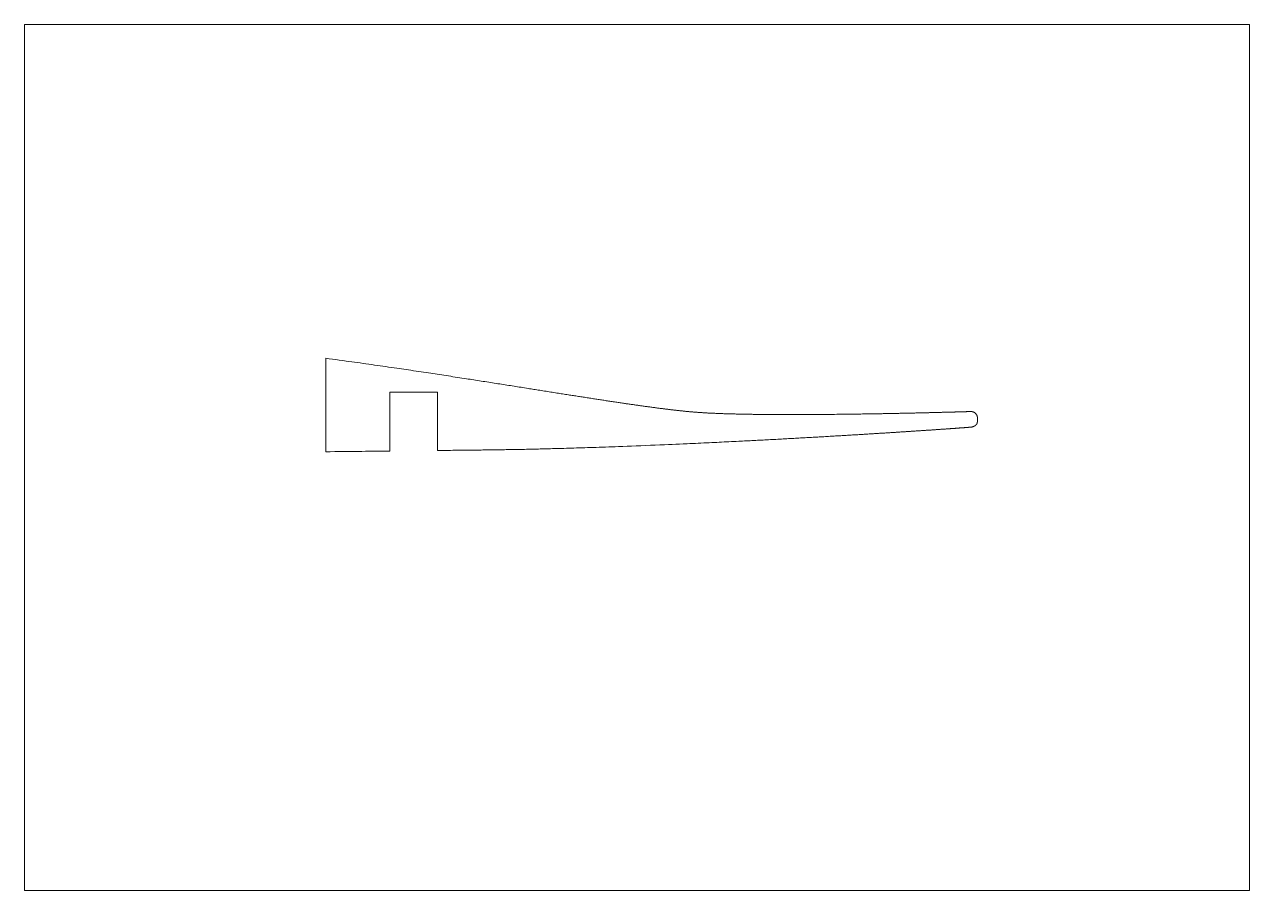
# Paper-space layout 'Sheet' of a CAD drawing. Header units: millimetres. Extents: x 0 to 420, y 0 to 297.
# The model-space entities are those that its viewports show. They can reach past a viewport. Long polylines and large blocks are cut down to what shows.
import ezdxf

# ---------------------------------------------------------------- set-up
doc = ezdxf.new("R2010")
doc.units = ezdxf.units.MM
doc.layers.add('Geometries', color=7, linetype='Continuous')

msp = doc.modelspace()

# ---------------------------------------------------------------- linework, layer by layer
at = {"layer": 'Geometries', "linetype": 'Continuous', "lineweight": 13}
for p, q in [((103.29, 182.53), (103.29, 150.47)), ((141.63, 170.93), (125.23, 170.93)), ((125.23, 170.93), (125.23, 150.72)), ((141.63, 150.9), (141.63, 170.93))]:
    msp.add_line(p, q, dxfattribs=at)
at = {"layer": 'Geometries', "linetype": 'Continuous', "lineweight": 13, "flags": 128}
for points in [[(324.45, 164.26), (324.37, 164.26), (324.28, 164.26), (324.2, 164.25), (324.11, 164.25), (324.02, 164.25), (323.93, 164.25), (323.84, 164.24), (323.74, 164.24), (323.64, 164.24), (323.54, 164.23), (323.43, 164.23), (323.32, 164.23), (323.21, 164.22), (323.1, 164.22), (322.99, 164.22), (322.88, 164.21), (322.76, 164.21), (322.65, 164.21), (322.53, 164.2), (322.41, 164.2), (322.29, 164.2), (322.17, 164.19), (322.05, 164.19), (321.92, 164.19), (321.79, 164.18), (321.66, 164.18), (321.53, 164.18), (321.4, 164.17), (321.27, 164.17), (321.14, 164.16), (321, 164.16), (320.87, 164.16), (320.73, 164.15), (320.59, 164.15), (320.44, 164.14), (320.3, 164.14), (320.15, 164.14), (320.01, 164.13), (319.86, 164.13), (319.71, 164.12), (319.56, 164.12), (319.41, 164.12), (319.26, 164.11), (319.1, 164.11), (318.95, 164.1), (318.8, 164.1), (318.64, 164.09), (318.48, 164.09), (318.31, 164.09), (318.15, 164.08), (317.99, 164.08), (317.82, 164.07), (317.65, 164.07), (317.46, 164.06), (317.26, 164.06), (317.06, 164.05), (316.85, 164.05), (316.65, 164.04), (316.44, 164.03), (316.25, 164.03), (316.05, 164.02), (315.85, 164.02), (315.65, 164.01), (315.45, 164.01), (315.25, 164), (315.04, 164), (314.83, 163.99), (314.62, 163.99), (314.41, 163.98), (314.2, 163.98), (313.98, 163.97), (313.77, 163.97), (313.54, 163.96), (313.31, 163.95), (313.08, 163.95), (312.85, 163.94), (312.62, 163.94), (312.38, 163.93), (312.14, 163.92), (311.91, 163.92), (311.67, 163.91), (311.42, 163.91), (311.18, 163.9), (310.94, 163.89), (310.71, 163.89), (310.47, 163.88), (310.24, 163.88), (310.01, 163.87), (309.77, 163.87), (309.52, 163.86), (309.26, 163.85), (309.01, 163.85), (308.75, 163.84), (308.5, 163.84), (308.24, 163.83), (307.99, 163.82), (307.75, 163.82), (307.5, 163.81), (307.25, 163.81), (307, 163.8), (306.72, 163.79), (306.44, 163.79), (306.16, 163.78), (305.87, 163.77), (305.59, 163.77), (305.3, 163.76), (305.01, 163.76), (304.72, 163.75), (304.42, 163.74), (304.12, 163.74), (303.82, 163.73), (303.51, 163.72), (303.2, 163.72), (302.9, 163.71), (302.59, 163.7), (302.25, 163.69), (301.9, 163.69), (301.56, 163.68), (301.21, 163.67), (300.86, 163.67), (300.52, 163.66), (300.17, 163.65), (299.81, 163.64), (299.46, 163.64), (299.11, 163.63), (298.76, 163.62), (298.41, 163.62), (298.05, 163.61), (297.7, 163.6), (297.3, 163.59), (296.9, 163.59), (296.49, 163.58), (296.08, 163.57), (295.67, 163.56), (295.26, 163.56), (294.85, 163.55), (294.44, 163.54), (294.01, 163.53), (293.57, 163.52), (293.13, 163.52), (292.7, 163.51), (292.26, 163.5), (291.82, 163.49), (291.33, 163.49), (290.85, 163.48), (290.36, 163.47), (289.88, 163.46), (289.39, 163.45), (288.9, 163.45), (288.41, 163.44), (287.87, 163.43), (287.33, 163.42), (286.78, 163.41), (286.24, 163.41), (285.69, 163.4), (285.08, 163.39), (284.47, 163.38), (283.86, 163.37), (283.24, 163.36), (282.62, 163.36), (282.01, 163.35), (281.39, 163.34), (280.77, 163.33), (280.02, 163.32), (279.27, 163.32), (278.51, 163.31), (277.76, 163.3), (277.01, 163.29), (276.25, 163.28), (275.07, 163.27), (273.88, 163.26), (272.69, 163.25), (271.9, 163.25), (271.1, 163.24), (270.31, 163.24), (269.51, 163.23), (268.72, 163.23), (267.93, 163.23), (267.14, 163.22), (266.35, 163.22), (265.76, 163.22), (265.18, 163.22), (264.59, 163.22), (264, 163.22), (263.42, 163.22), (262.84, 163.22), (262.29, 163.22), (261.74, 163.22), (261.19, 163.22), (260.65, 163.22), (260.11, 163.22), (259.56, 163.22), (259.02, 163.22), (258.48, 163.22), (257.94, 163.23), (257.41, 163.23), (256.99, 163.23), (256.57, 163.23), (256.15, 163.24), (255.73, 163.24), (255.32, 163.24), (254.9, 163.25), (254.48, 163.25), (254.06, 163.25), (253.64, 163.26), (253.23, 163.26), (252.82, 163.26), (252.4, 163.27), (251.99, 163.27), (251.56, 163.28), (251.14, 163.28), (250.71, 163.29), (250.29, 163.29), (249.86, 163.3), (249.44, 163.31), (249.08, 163.31), (248.73, 163.32), (248.37, 163.32), (248.01, 163.33), (247.66, 163.33), (247.31, 163.34), (246.96, 163.35), (246.63, 163.35), (246.31, 163.36), (246, 163.37), (245.68, 163.37), (245.36, 163.38), (245.05, 163.39), (244.71, 163.39), (244.37, 163.4), (244.03, 163.41), (243.69, 163.42), (243.36, 163.43), (243.02, 163.43), (242.69, 163.44), (242.39, 163.45), (242.08, 163.46), (241.78, 163.47), (241.49, 163.48), (241.19, 163.49), (240.89, 163.49), (240.6, 163.5), (240.31, 163.51), (240.01, 163.52), (239.72, 163.53), (239.44, 163.54), (239.15, 163.55), (238.88, 163.56), (238.61, 163.57), (238.35, 163.58), (238.08, 163.59), (237.82, 163.6), (237.54, 163.61), (237.27, 163.62), (237, 163.64), (236.73, 163.65), (236.46, 163.66), (236.2, 163.67), (235.93, 163.68), (235.69, 163.69), (235.45, 163.7), (235.21, 163.72), (234.98, 163.73), (234.74, 163.74), (234.51, 163.75), (234.28, 163.76), (234.05, 163.78), (233.82, 163.79), (233.59, 163.8), (233.37, 163.81), (233.14, 163.83), (232.93, 163.84), (232.72, 163.85), (232.52, 163.86), (232.31, 163.88), (232.11, 163.89), (231.9, 163.9), (231.7, 163.91), (231.53, 163.93), (231.39, 163.94), (231.2, 163.95), (231, 163.96), (230.8, 163.98), (230.6, 163.99), (230.4, 164.01), (230.19, 164.02), (229.99, 164.04), (229.78, 164.06), (229.57, 164.07), (229.35, 164.09), (229.14, 164.11), (228.92, 164.13), (228.71, 164.15), (228.49, 164.17), (228.27, 164.19), (228.04, 164.21), (227.82, 164.23), (227.59, 164.25), (227.39, 164.27), (227.18, 164.29), (226.96, 164.31), (226.75, 164.33), (226.54, 164.35), (226.32, 164.37), (226.09, 164.4), (225.85, 164.42), (225.61, 164.45), (225.37, 164.47), (225.13, 164.5), (224.89, 164.52), (224.65, 164.55), (224.41, 164.58), (224.16, 164.6), (223.91, 164.63), (223.66, 164.66), (223.41, 164.69), (223.16, 164.72), (222.9, 164.74), (222.64, 164.77), (222.38, 164.8), (222.12, 164.84), (221.86, 164.87), (221.6, 164.9), (221.33, 164.93), (221.06, 164.96), (220.79, 164.99), (220.52, 165.03), (220.28, 165.06), (220.03, 165.09), (219.78, 165.12), (219.52, 165.15), (219.27, 165.18), (219.01, 165.22), (218.74, 165.25), (218.45, 165.29), (218.17, 165.32), (217.89, 165.36), (217.6, 165.4), (217.32, 165.43), (217.03, 165.47), (216.71, 165.51), (216.39, 165.55), (216.07, 165.6), (215.75, 165.64), (215.42, 165.68), (215.09, 165.73), (214.76, 165.77), (214.43, 165.82), (214.1, 165.86), (213.77, 165.91), (213.44, 165.95), (213.11, 166), (212.78, 166.04), (212.44, 166.09), (212.13, 166.13), (211.82, 166.18), (211.51, 166.22), (211.19, 166.26), (210.88, 166.31), (210.57, 166.35), (210.26, 166.4), (209.94, 166.44), (209.63, 166.49), (209.3, 166.53), (208.98, 166.58), (208.66, 166.63), (208.33, 166.67), (208, 166.72), (207.67, 166.77), (207.34, 166.82), (207.01, 166.86), (206.68, 166.91), (206.34, 166.96), (206.01, 167.01), (205.67, 167.06), (205.33, 167.11), (204.99, 167.16), (204.62, 167.22), (204.24, 167.27), (203.87, 167.33), (203.49, 167.38), (203.11, 167.44), (202.7, 167.5), (202.29, 167.56), (201.88, 167.62), (201.47, 167.69), (201.06, 167.75), (200.65, 167.81), (200.26, 167.87), (199.86, 167.93), (199.47, 167.99), (199.07, 168.05), (198.68, 168.11), (198.28, 168.17), (197.88, 168.23), (197.48, 168.29), (197.08, 168.35), (196.67, 168.42), (196.27, 168.48), (195.87, 168.54), (195.47, 168.6), (195.07, 168.66), (194.63, 168.73), (194.2, 168.8), (193.76, 168.86), (193.32, 168.93), (192.88, 169), (192.43, 169.07), (192.01, 169.14), (191.59, 169.2), (191.17, 169.27), (190.75, 169.33), (190.32, 169.4), (189.9, 169.47), (189.47, 169.53), (189.04, 169.6), (188.61, 169.67), (188.18, 169.73), (187.76, 169.8), (187.33, 169.87), (186.9, 169.93), (186.48, 170), (185.99, 170.08), (185.5, 170.15), (185.01, 170.23), (184.51, 170.31), (184.02, 170.39), (183.52, 170.47), (183.03, 170.54), (182.53, 170.62), (182.01, 170.7), (181.48, 170.79), (180.95, 170.87), (180.42, 170.95), (179.89, 171.04), (179.36, 171.12), (178.83, 171.21), (178.31, 171.29), (177.77, 171.37), (177.24, 171.46), (176.71, 171.54), (176.17, 171.63), (175.64, 171.71), (175.14, 171.79), (174.65, 171.87), (174.15, 171.95), (173.66, 172.03), (173.16, 172.1), (172.66, 172.18), (172.06, 172.28), (171.46, 172.37), (170.85, 172.47), (170.25, 172.57), (169.64, 172.66), (169.04, 172.76), (168.44, 172.85), (167.84, 172.95), (167.24, 173.04), (166.62, 173.14), (166, 173.24), (165.39, 173.33), (164.77, 173.43), (164.14, 173.53), (163.53, 173.63), (162.92, 173.72), (162.3, 173.82), (161.69, 173.92), (161.06, 174.02), (160.43, 174.11), (159.79, 174.21), (159.16, 174.31), (158.52, 174.41), (157.88, 174.51), (157.24, 174.61), (156.61, 174.71), (155.97, 174.81), (155.32, 174.91), (154.68, 175.01), (154.04, 175.11), (153.4, 175.21), (152.77, 175.31), (152.13, 175.41), (151.49, 175.51), (150.73, 175.63), (149.97, 175.75), (149.2, 175.86), (148.44, 175.98), (147.67, 176.1), (146.9, 176.22), (146.13, 176.34), (145.36, 176.46), (144.58, 176.57), (143.8, 176.69), (143.03, 176.81), (142.25, 176.93), (141.51, 177.04), (140.78, 177.15), (140.04, 177.27), (139.3, 177.38), (138.56, 177.49), (137.7, 177.62), (136.84, 177.75), (135.97, 177.88), (135.11, 178.01), (134.24, 178.14), (133.38, 178.27), (132.51, 178.4), (131.71, 178.51), (130.91, 178.63), (130.11, 178.75), (129.31, 178.87), (128.51, 178.99), (127.71, 179.11), (126.74, 179.25), (125.77, 179.39), (124.8, 179.53), (123.83, 179.67), (122.86, 179.81), (121.9, 179.95), (120.95, 180.08), (119.99, 180.22), (119.03, 180.36), (118.05, 180.5), (117.07, 180.64), (116.09, 180.77), (115.11, 180.91), (114.12, 181.05), (113.15, 181.18), (112.19, 181.32), (111.22, 181.45), (110.25, 181.59), (109.09, 181.75), (107.93, 181.9), (106.77, 182.06), (105.61, 182.22), (104.45, 182.37), (103.29, 182.53)], [(326.71, 161.08), (326.71, 161.13), (326.71, 161.18), (326.71, 161.23), (326.71, 161.27), (326.71, 161.31), (326.71, 161.36), (326.71, 161.4), (326.71, 161.43), (326.71, 161.47), (326.71, 161.5), (326.71, 161.53), (326.71, 161.56), (326.71, 161.59), (326.71, 161.63), (326.71, 161.66), (326.71, 161.69), (326.71, 161.72), (326.71, 161.75), (326.71, 161.77), (326.71, 161.8), (326.71, 161.82), (326.71, 161.84), (326.71, 161.87), (326.71, 161.89), (326.71, 161.91), (326.71, 161.93), (326.71, 161.94), (326.71, 161.96), (326.71, 161.98), (326.71, 161.99), (326.71, 162.01), (326.71, 162.02), (326.71, 162.03), (326.71, 162.04), (326.71, 162.05), (326.71, 162.06), (326.71, 162.07), (326.71, 162.08), (326.71, 162.08), (326.71, 162.09), (326.71, 162.09), (326.71, 162.09), (326.71, 162.1), (326.71, 162.1), (326.71, 162.1), (326.71, 162.1), (326.71, 162.1), (326.71, 162.1), (326.71, 162.1), (326.71, 162.1), (326.71, 162.1), (326.71, 162.16), (326.71, 162.22), (326.7, 162.29), (326.69, 162.35), (326.69, 162.41), (326.68, 162.47), (326.66, 162.53), (326.65, 162.58), (326.64, 162.64), (326.62, 162.7), (326.6, 162.76), (326.58, 162.82), (326.56, 162.87), (326.54, 162.93), (326.51, 162.99), (326.48, 163.04), (326.46, 163.09), (326.43, 163.15), (326.4, 163.2), (326.36, 163.25), (326.33, 163.3), (326.3, 163.35), (326.26, 163.4), (326.22, 163.45), (326.19, 163.49), (326.15, 163.53), (326.11, 163.57), (326.07, 163.61), (326.03, 163.65), (325.99, 163.7), (325.94, 163.74), (325.89, 163.78), (325.84, 163.81), (325.8, 163.85), (325.75, 163.89), (325.7, 163.92), (325.64, 163.95), (325.59, 163.98), (325.54, 164.01), (325.48, 164.04), (325.43, 164.06), (325.37, 164.09), (325.32, 164.11), (325.26, 164.13), (325.2, 164.15), (325.15, 164.17), (325.09, 164.19), (325.03, 164.2), (324.97, 164.21), (324.91, 164.23), (324.85, 164.24), (324.79, 164.24), (324.73, 164.25), (324.67, 164.26), (324.62, 164.26), (324.56, 164.26), (324.51, 164.26), (324.45, 164.26)], [(324.76, 158.93), (324.83, 158.95), (324.9, 158.97), (324.97, 158.99), (325.03, 159.01), (325.1, 159.03), (325.16, 159.06), (325.22, 159.08), (325.27, 159.1), (325.33, 159.12), (325.38, 159.14), (325.43, 159.16), (325.49, 159.19), (325.55, 159.21), (325.6, 159.24), (325.65, 159.27), (325.71, 159.29), (325.76, 159.32), (325.81, 159.35), (325.85, 159.37), (325.9, 159.4), (325.94, 159.43), (325.99, 159.46), (326.03, 159.49), (326.07, 159.52), (326.11, 159.56), (326.15, 159.59), (326.18, 159.62), (326.22, 159.66), (326.26, 159.69), (326.29, 159.73), (326.32, 159.77), (326.35, 159.8), (326.38, 159.84), (326.41, 159.88), (326.44, 159.92), (326.46, 159.96), (326.48, 160), (326.51, 160.04), (326.53, 160.08), (326.55, 160.12), (326.57, 160.17), (326.59, 160.21), (326.6, 160.26), (326.62, 160.31), (326.63, 160.36), (326.65, 160.41), (326.66, 160.46), (326.67, 160.51), (326.68, 160.57), (326.69, 160.62), (326.69, 160.68), (326.7, 160.73), (326.71, 160.79), (326.71, 160.85), (326.71, 160.9), (326.71, 160.96), (326.71, 161.02), (326.71, 161.08)], [(141.63, 150.9), (142.38, 150.91), (143.13, 150.92), (143.87, 150.93), (144.62, 150.94), (145.36, 150.94), (146.09, 150.95), (146.81, 150.96), (147.54, 150.97), (148.26, 150.98), (149, 150.99), (149.73, 151), (150.46, 151), (151.2, 151.01), (151.93, 151.02), (152.65, 151.03), (153.38, 151.04), (154.02, 151.04), (154.65, 151.05), (155.28, 151.06), (155.91, 151.07), (156.54, 151.07), (157.17, 151.08), (157.79, 151.09), (158.42, 151.09), (158.78, 151.1), (159.15, 151.1), (159.51, 151.11), (159.87, 151.11), (160.24, 151.12), (160.6, 151.12), (161.18, 151.13), (161.75, 151.14), (162.33, 151.14), (162.89, 151.15), (163.46, 151.16), (164.02, 151.17), (164.59, 151.18), (165.15, 151.19), (165.71, 151.2), (166.27, 151.21), (166.83, 151.22), (167.4, 151.23), (168.07, 151.24), (168.74, 151.25), (169.41, 151.26), (170.09, 151.28), (170.76, 151.29), (171.44, 151.3), (172.12, 151.32), (172.8, 151.33), (173.48, 151.35), (174.17, 151.36), (174.85, 151.38), (175.54, 151.39), (176.19, 151.41), (176.84, 151.42), (177.49, 151.44), (178.14, 151.46), (178.79, 151.47), (179.55, 151.49), (180.31, 151.51), (181.07, 151.53), (181.83, 151.55), (182.59, 151.57), (183.35, 151.59), (184.11, 151.61), (184.96, 151.64), (185.8, 151.66), (186.64, 151.69), (187.49, 151.71), (188.34, 151.74), (189.28, 151.77), (190.23, 151.8), (191.18, 151.82), (192.13, 151.85), (193.08, 151.89), (194.04, 151.92), (194.99, 151.95), (195.95, 151.98), (197.04, 152.02), (198.13, 152.06), (199.23, 152.09), (200.32, 152.13), (201.42, 152.17), (202.52, 152.21), (203.62, 152.25), (205.13, 152.31), (206.64, 152.36), (208.16, 152.42), (209.67, 152.48), (211.31, 152.55), (212.94, 152.61), (214.58, 152.68), (216.22, 152.75), (217.85, 152.81), (219.48, 152.88), (220.77, 152.94), (222.05, 152.99), (223.33, 153.05), (224.61, 153.11), (225.88, 153.16), (227.16, 153.22), (228.12, 153.26), (229.07, 153.31), (230.02, 153.35), (230.98, 153.4), (231.93, 153.44), (232.88, 153.48), (233.83, 153.53), (234.78, 153.57), (235.62, 153.61), (236.47, 153.65), (237.32, 153.7), (238.17, 153.74), (239.01, 153.78), (239.85, 153.82), (240.7, 153.86), (241.53, 153.9), (242.37, 153.94), (243.21, 153.98), (244.04, 154.02), (244.87, 154.07), (245.52, 154.1), (246.18, 154.13), (246.83, 154.17), (247.48, 154.2), (248.12, 154.23), (248.77, 154.26), (249.42, 154.3), (250.06, 154.33), (250.7, 154.36), (251.35, 154.4), (251.98, 154.43), (252.61, 154.46), (253.23, 154.5), (253.86, 154.53), (254.49, 154.56), (255.13, 154.6), (255.76, 154.63), (256.39, 154.66), (257.02, 154.7), (257.64, 154.73), (258.26, 154.76), (258.87, 154.8), (259.49, 154.83), (260.11, 154.86), (260.73, 154.9), (261.36, 154.93), (261.98, 154.96), (262.59, 155), (263.21, 155.03), (263.82, 155.07), (264.38, 155.1), (264.93, 155.13), (265.49, 155.16), (266.04, 155.19), (266.59, 155.22), (267.12, 155.25), (267.66, 155.28), (268.2, 155.31), (268.73, 155.34), (269.27, 155.37), (269.82, 155.4), (270.36, 155.43), (270.89, 155.46), (271.43, 155.49), (271.97, 155.52), (272.5, 155.55), (273.03, 155.58), (273.56, 155.61), (274.09, 155.64), (274.62, 155.67), (275.15, 155.71), (275.67, 155.74), (276.19, 155.77), (276.67, 155.79), (277.15, 155.82), (277.62, 155.85), (278.09, 155.88), (278.56, 155.9), (279.03, 155.93), (279.48, 155.96), (279.93, 155.98), (280.37, 156.01), (280.81, 156.04), (281.25, 156.06), (281.69, 156.09), (282.13, 156.12), (282.57, 156.14), (283.02, 156.17), (283.48, 156.2), (283.93, 156.22), (284.38, 156.25), (284.83, 156.28), (285.28, 156.3), (285.73, 156.33), (286.17, 156.36), (286.61, 156.38), (287.05, 156.41), (287.49, 156.44), (287.93, 156.46), (288.34, 156.49), (288.75, 156.51), (289.16, 156.54), (289.56, 156.56), (289.97, 156.59), (290.33, 156.61), (290.7, 156.63), (291.06, 156.66), (291.42, 156.68), (291.78, 156.7), (292.13, 156.72), (292.48, 156.74), (292.83, 156.77), (293.18, 156.79), (293.53, 156.81), (293.89, 156.83), (294.24, 156.85), (294.59, 156.88), (294.93, 156.9), (295.28, 156.92), (295.63, 156.94), (295.97, 156.96), (296.31, 156.98), (296.65, 157.01), (296.99, 157.03), (297.33, 157.05), (297.67, 157.07), (298, 157.09), (298.31, 157.11), (298.61, 157.13), (298.91, 157.15), (299.22, 157.17), (299.52, 157.19), (299.81, 157.21), (300.14, 157.23), (300.46, 157.25), (300.78, 157.27), (301.1, 157.29), (301.42, 157.31), (301.74, 157.33), (302.05, 157.35), (302.34, 157.37), (302.63, 157.39), (302.91, 157.41), (303.2, 157.43), (303.48, 157.44), (303.76, 157.46), (304.04, 157.48), (304.32, 157.5), (304.59, 157.52), (304.87, 157.53), (305.14, 157.55), (305.41, 157.57), (305.67, 157.59), (305.92, 157.6), (306.17, 157.62), (306.43, 157.64), (306.68, 157.65), (306.96, 157.67), (307.25, 157.69), (307.53, 157.71), (307.81, 157.73), (308.1, 157.75), (308.37, 157.77), (308.64, 157.78), (308.91, 157.8), (309.18, 157.82), (309.42, 157.84), (309.65, 157.85), (309.89, 157.87), (310.12, 157.88), (310.36, 157.9), (310.59, 157.92), (310.82, 157.93), (311.04, 157.95), (311.27, 157.96), (311.5, 157.98), (311.72, 157.99), (311.94, 158.01), (312.16, 158.02), (312.38, 158.04), (312.6, 158.05), (312.82, 158.07), (313.05, 158.08), (313.27, 158.1), (313.49, 158.11), (313.71, 158.13), (313.93, 158.14), (314.15, 158.16), (314.35, 158.17), (314.56, 158.19), (314.76, 158.2), (314.96, 158.21), (315.16, 158.23), (315.36, 158.24), (315.56, 158.26), (315.75, 158.27), (315.96, 158.28), (316.16, 158.3), (316.36, 158.31), (316.56, 158.33), (316.75, 158.34), (316.95, 158.35), (317.14, 158.37), (317.33, 158.38), (317.52, 158.39), (317.71, 158.41), (317.89, 158.42), (318.08, 158.43), (318.25, 158.45), (318.42, 158.46), (318.59, 158.47), (318.76, 158.48), (318.92, 158.49), (319.07, 158.5), (319.22, 158.51), (319.37, 158.52), (319.51, 158.54), (319.66, 158.55), (319.8, 158.56), (319.93, 158.57), (320.07, 158.58), (320.21, 158.59), (320.34, 158.6), (320.48, 158.61), (320.62, 158.62), (320.75, 158.63), (320.88, 158.63), (321.01, 158.64), (321.14, 158.65), (321.27, 158.66), (321.4, 158.67), (321.52, 158.68), (321.64, 158.69), (321.77, 158.7), (321.89, 158.71), (322.01, 158.72), (322.14, 158.73), (322.27, 158.74), (322.39, 158.75), (322.52, 158.76), (322.64, 158.77), (322.75, 158.77), (322.86, 158.78), (322.97, 158.79), (323.07, 158.8), (323.18, 158.81), (323.28, 158.81), (323.38, 158.82), (323.49, 158.83), (323.6, 158.84), (323.71, 158.85), (323.82, 158.86), (323.92, 158.86), (324, 158.87), (324.09, 158.88), (324.17, 158.88), (324.25, 158.89), (324.33, 158.9), (324.41, 158.9), (324.5, 158.91), (324.59, 158.92), (324.68, 158.92), (324.76, 158.93)], [(103.29, 150.47), (104.83, 150.49), (106.37, 150.51), (107.91, 150.52), (109.46, 150.54), (111, 150.56), (112.54, 150.57), (114.08, 150.59), (115.61, 150.61), (116.96, 150.62), (118.31, 150.64), (119.66, 150.65), (121.01, 150.67), (122.07, 150.68), (123.12, 150.69), (124.18, 150.7), (125.23, 150.72)]]:
    msp.add_lwpolyline(points, dxfattribs=at)

psp = doc.layouts.new('Sheet')

# ---------------------------------------------------------------- viewports
at = {"layer": '0'}
psp.add_viewport(center=(210, 148.5), size=(420, 297), view_center_point=(210, 148.5), view_height=297, dxfattribs=at)

doc.saveas('drawing.dxf')
